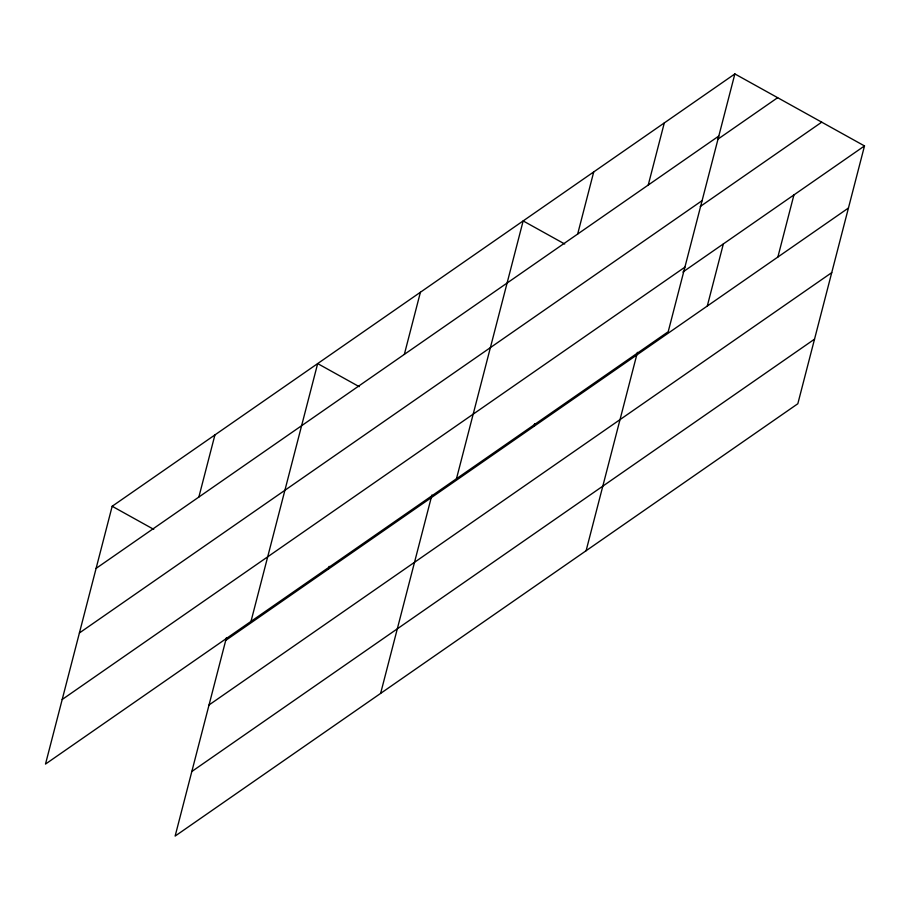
<?xml version="1.0" encoding="UTF-8"?>
<svg xmlns="http://www.w3.org/2000/svg" width="910" height="910" viewBox="0 0 910 910"><rect width="100%" height="100%" fill="white"/><g stroke="black" fill="none" stroke-linecap="round" stroke-linejoin="round"><path stroke-width="1.36" d="M734.87 73.926L112.169 506.267L45.5 764.07L668.202 331.74L734.87 73.926L864.5 145.93L797.831 403.733L175.13 836.074L226.431 637.683M198.858 497.053L214.919 434.935M250.989 621.405L317.67 363.59L359.223 386.67M328.476 569.046L329.181 566.35M404.347 354.377L420.409 292.258M380.619 693.397L431.92 495.006M456.479 478.728L523.159 220.925L564.712 244.005M577.668 234.041L593.73 171.922M533.977 426.369L534.67 423.673M648.238 185.048L664.3 122.93M586.108 550.732L637.421 352.341M707.286 306.044L723.359 243.925M777.868 257.041L793.929 194.922M96.107 568.386L718.809 136.045M717.489 139.457L777.652 97.688M79.409 632.962L702.111 200.621M700.245 206.513L821.719 122.168M62.198 699.494L684.9 267.153M682.864 272.033L864.5 145.93M225.737 640.378L848.438 208.037M209.038 704.966L831.74 272.625M191.828 771.498L814.53 339.157M112.169 506.267L153.733 529.347"/></g></svg>
